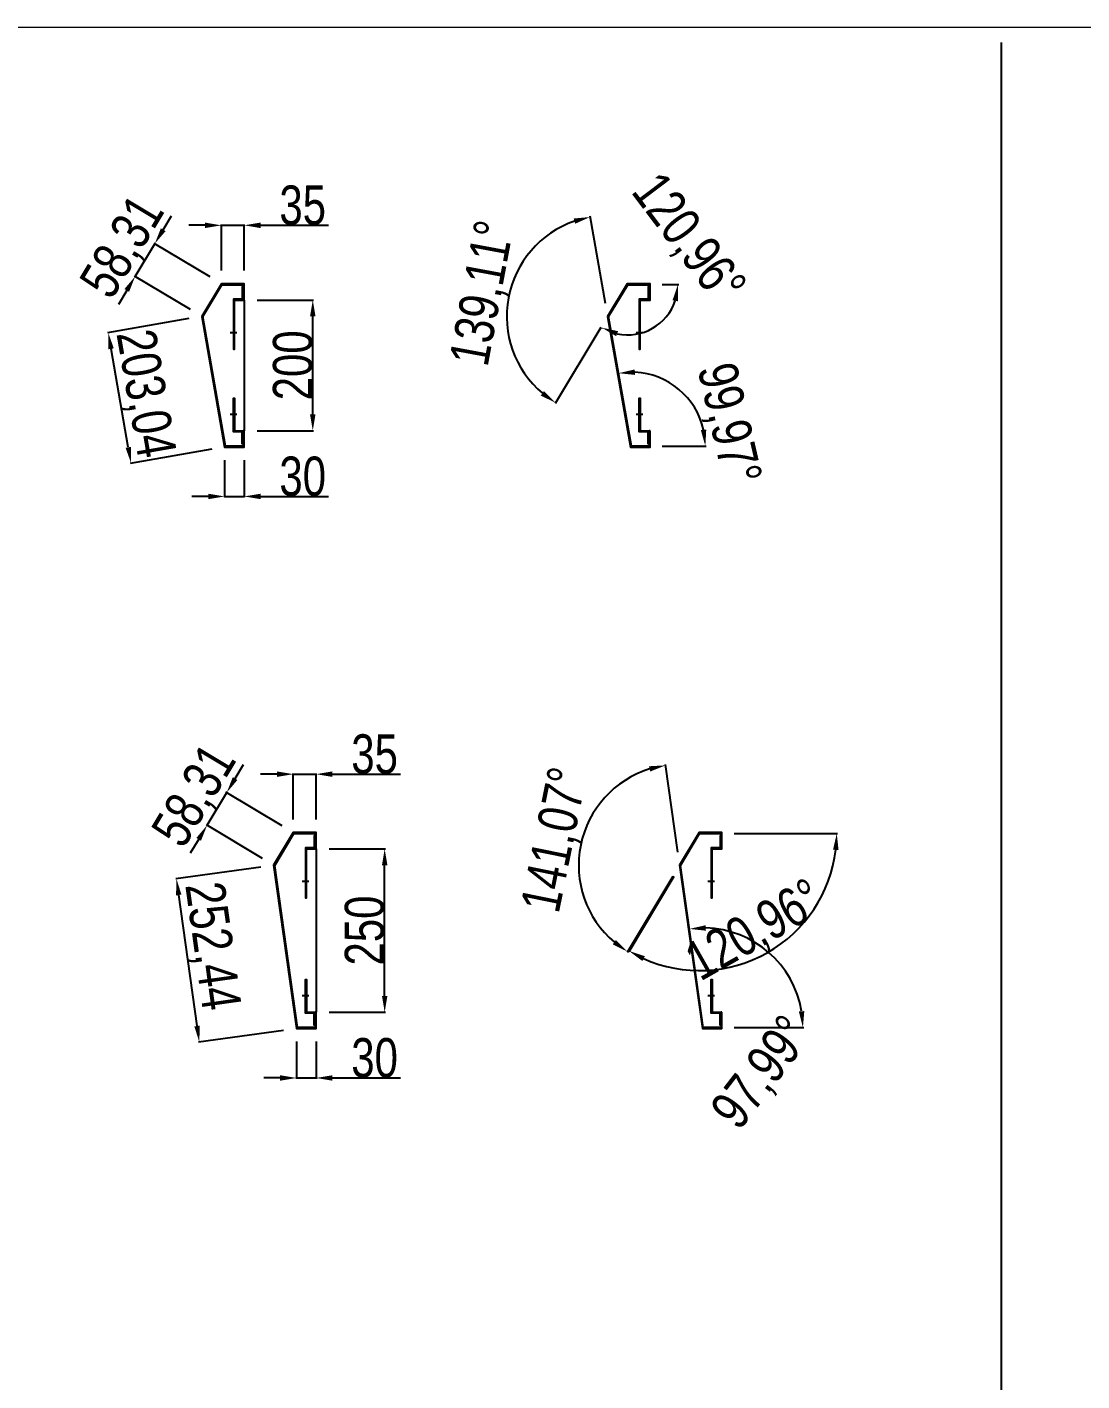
# Model space of a CAD drawing. Header units: inches. Extents: x 21 to 136330, y 8 to 58290.
# Drawn here: x 3319 to 4933, y 28134 to 30206 of the extents above; entities that cross this region are included whole.
import ezdxf
from ezdxf.enums import TextEntityAlignment as Align

# ---------------------------------------------------------------- set-up
doc = ezdxf.new("R2010")
doc.units = ezdxf.units.IN
doc.header["$MEASUREMENT"] = 0
doc.layers.add('0 TĂNG CỨNG', color=7, linetype='Continuous', lineweight=15)
doc.layers.add('@.0.DM. KÍCH THƯỚC', color=8, linetype='Continuous', transparency=0.2)
doc.layers.add('@.0.DM. KÍCH THƯỚC @ 1', color=8, linetype='Continuous', transparency=0.2)
doc.layers.add('@.0.DM. NÉT CHÍNH', color=7, linetype='Continuous')
doc.styles.add('ARIAL', font='arial.ttf')
doc.styles.add('roman', font='roman.shx', dxfattribs={"width": 0.8})
doc.styles.add('Tahoma (Input Text)', font='tahoma.ttf')
doc.dimstyles.new('Kích thước Duy Mạnh', dxfattribs={"dimtxt": 30, "dimasz": 25, "dimexe": 1.25, "dimexo": 20, "dimtad": 1, "dimdec": 1, "dimtxsty": 'roman', "dimcen": 2.5, "dimclrd": 8, "dimclre": 8, "dimclrt": 2, "dimadec": 0, "dimazin": 0, "dimtfac": 1, "dimtdec": 1, "dimtix": 1, "dimtmove": 0, "dimatfit": 3, "dimfxl": 1, "dimtfillclr": 1, "dimarcsym": 0})

# ---------------------------------------------------------------- blocks, each defined once
blk = doc.blocks.new('*D428')
at = {"layer": '@.0.DM. KÍCH THƯỚC', "color": 8, "lineweight": -2, "transparency": 16777216}
for p, q in [((3731.4, 28653), (3731.4, 28596.1)), ((3761.4, 28653), (3761.4, 28596.1))]:
    blk.add_line(p, q, dxfattribs=at)
at = {"layer": '@.0.DM. KÍCH THƯỚC', "lineweight": -2, "transparency": 16777216}
for p, q in [((3706.4, 28597.4), (3681.4, 28597.4)), ((3731.4, 28597.4), (3761.4, 28597.4)), ((3786.4, 28597.4), (3890.4, 28597.4))]:
    blk.add_line(p, q, dxfattribs=at)
at = {"layer": '@.0.DM. KÍCH THƯỚC', "transparency": 16777216}
for points in [[(3706.4, 28601.5), (3706.4, 28593.2), (3731.4, 28597.4)], [(3786.4, 28601.5), (3786.4, 28593.2), (3761.4, 28597.4)]]:
    blk.add_solid(points, dxfattribs=at)
at = {"layer": 'Defpoints', "color": 0, "transparency": 16777216}
for p in [(3731.4, 28673), (3761.4, 28673), (3761.4, 28597.4)]:
    blk.add_point(p, dxfattribs=at)
at = {"layer": '@.0.DM. KÍCH THƯỚC', "color": 2, "transparency": 16777216, "insert": (3850.9, 28628), "char_height": 60, "attachment_point": 5, "style": 'roman'}
blk.add_mtext('30', dxfattribs=at)
blk = doc.blocks.new('*D429')
at = {"layer": '@.0.DM. KÍCH THƯỚC', "color": 8, "lineweight": -2, "transparency": 16777216}
for p, q in [((3781.4, 28948), (3867.6, 28948)), ((3781.4, 28698), (3867.6, 28698))]:
    blk.add_line(p, q, dxfattribs=at)
at = {"layer": '@.0.DM. KÍCH THƯỚC', "lineweight": -2, "transparency": 16777216}
blk.add_line((3866.3, 28723), (3866.3, 28923), dxfattribs=at)
at = {"layer": '@.0.DM. KÍCH THƯỚC', "transparency": 16777216}
for points in [[(3862.2, 28923), (3870.5, 28923), (3866.3, 28948)], [(3862.2, 28723), (3870.5, 28723), (3866.3, 28698)]]:
    blk.add_solid(points, dxfattribs=at)
at = {"layer": 'Defpoints', "color": 0, "transparency": 16777216}
for p in [(3761.4, 28948), (3866.3, 28948), (3761.4, 28698)]:
    blk.add_point(p, dxfattribs=at)
at = {"layer": '@.0.DM. KÍCH THƯỚC', "color": 2, "transparency": 16777216, "insert": (3835.7, 28823), "char_height": 60, "attachment_point": 5, "rotation": 90, "style": 'roman'}
blk.add_mtext('250', dxfattribs=at)
blk = doc.blocks.new('*D430')
at = {"layer": '@.0.DM. KÍCH THƯỚC', "color": 8, "lineweight": -2, "transparency": 16777216}
for p, q in [((3676.6, 28920.2), (3546.5, 28902)), ((3711.6, 28670.2), (3581.5, 28652))]:
    blk.add_line(p, q, dxfattribs=at)
at = {"layer": '@.0.DM. KÍCH THƯỚC', "lineweight": -2, "transparency": 16777216}
blk.add_line((3579.3, 28676.9), (3551.2, 28877.4), dxfattribs=at)
at = {"layer": '@.0.DM. KÍCH THƯỚC', "transparency": 16777216}
for points in [[(3555.3, 28878), (3547.1, 28876.8), (3547.7, 28902.2)], [(3583.4, 28677.5), (3575.1, 28676.3), (3582.7, 28652.2)]]:
    blk.add_solid(points, dxfattribs=at)
at = {"layer": 'Defpoints', "color": 0, "transparency": 16777216}
for p in [(3696.4, 28923), (3547.7, 28902.2), (3731.4, 28673)]:
    blk.add_point(p, dxfattribs=at)
at = {"layer": '@.0.DM. KÍCH THƯỚC', "color": 2, "transparency": 16777216, "insert": (3598.9, 28798.7), "char_height": 60, "attachment_point": 5, "rotation": 277.9694, "style": 'roman'}
blk.add_mtext('252,44', dxfattribs=at)
blk = doc.blocks.new('*D431')
at = {"layer": '@.0.DM. KÍCH THƯỚC', "lineweight": -2, "transparency": 16777216}
for p, q in [((3637.5, 29055.5), (3650.3, 29077)), ((3594.6, 28984.1), (3624.6, 29034.1)), ((3581.7, 28962.7), (3568.9, 28941.2))]:
    blk.add_line(p, q, dxfattribs=at)
at = {"layer": '@.0.DM. KÍCH THƯỚC', "color": 8, "lineweight": -2, "transparency": 16777216}
for p, q in [((3709.3, 28983.3), (3623.5, 29034.7)), ((3679.3, 28933.3), (3593.5, 28984.7))]:
    blk.add_line(p, q, dxfattribs=at)
at = {"layer": '@.0.DM. KÍCH THƯỚC', "transparency": 16777216}
for points in [[(3633.9, 29057.7), (3641, 29053.4), (3624.6, 29034.1)], [(3578.2, 28964.8), (3585.3, 28960.5), (3594.6, 28984.1)]]:
    blk.add_solid(points, dxfattribs=at)
at = {"layer": 'Defpoints', "color": 0, "transparency": 16777216}
for p in [(3624.6, 29034.1), (3726.4, 28973), (3696.4, 28923)]:
    blk.add_point(p, dxfattribs=at)
at = {"layer": '@.0.DM. KÍCH THƯỚC', "color": 2, "transparency": 16777216, "insert": (3578.4, 29027.8), "char_height": 60, "attachment_point": 5, "rotation": 59.036, "style": 'roman'}
blk.add_mtext('58,31', dxfattribs=at)
blk = doc.blocks.new('*D432')
at = {"layer": '@.0.DM. KÍCH THƯỚC', "lineweight": -2, "transparency": 16777216}
for p, q in [((3701.4, 29062.3), (3676.4, 29062.3)), ((3726.4, 29062.3), (3761.4, 29062.3)), ((3786.4, 29062.3), (3890.4, 29062.3))]:
    blk.add_line(p, q, dxfattribs=at)
at = {"layer": '@.0.DM. KÍCH THƯỚC', "color": 8, "lineweight": -2, "transparency": 16777216}
for p, q in [((3726.4, 28993), (3726.4, 29063.5)), ((3761.4, 28993), (3761.4, 29063.5))]:
    blk.add_line(p, q, dxfattribs=at)
at = {"layer": '@.0.DM. KÍCH THƯỚC', "transparency": 16777216}
for points in [[(3701.4, 29066.5), (3701.4, 29058.1), (3726.4, 29062.3)], [(3786.4, 29066.5), (3786.4, 29058.1), (3761.4, 29062.3)]]:
    blk.add_solid(points, dxfattribs=at)
at = {"layer": 'Defpoints', "color": 0, "transparency": 16777216}
for p in [(3726.4, 29062.3), (3726.4, 28973), (3761.4, 28973)]:
    blk.add_point(p, dxfattribs=at)
at = {"layer": '@.0.DM. KÍCH THƯỚC', "color": 2, "transparency": 16777216, "insert": (3850.9, 29092.9), "char_height": 60, "attachment_point": 5, "style": 'roman'}
blk.add_mtext('35', dxfattribs=at)
blk = doc.blocks.new('*D433')
at = {"layer": '@.0.DM. KÍCH THƯỚC', "color": 8, "lineweight": -2, "transparency": 16777216}
blk.add_line((4401, 28674.5), (4507.6, 28674.5), dxfattribs=at)
at = {"layer": '@.0.DM. KÍCH THƯỚC', "lineweight": -2, "transparency": 16777216}
blk.add_arc((4353.8, 28674.5), 152.5, 9.4039, 88.5847, dxfattribs=at)
at = {"layer": '@.0.DM. KÍCH THƯỚC', "transparency": 16777216}
for points in [[(4357.8, 28822.8), (4357.4, 28831.1), (4332.6, 28825.5)], [(4508.4, 28699.7), (4500.1, 28699.1), (4506.3, 28674.5)]]:
    blk.add_solid(points, dxfattribs=at)
at = {"layer": 'Defpoints', "color": 0, "transparency": 16777216}
for p in [(4319, 28922.6), (4417.5, 28813), (4353.8, 28674.5), (4353.8, 28674.5), (4381, 28674.5)]:
    blk.add_point(p, dxfattribs=at)
at = {"layer": '@.0.DM. KÍCH THƯỚC', "color": 2, "transparency": 16777216, "insert": (4445.9, 28603.7), "char_height": 60, "attachment_point": 5, "rotation": 52.434, "style": 'roman'}
blk.add_mtext('97,99°', dxfattribs=at)
blk = doc.blocks.new('*D434')
at = {"layer": '@.0.DM. KÍCH THƯỚC', "color": 8, "lineweight": -2, "transparency": 16777216}
for p, q in [((4314.7, 28942.8), (4295.9, 29077.1)), ((4307.2, 28905.8), (4237.4, 28789.6))]:
    blk.add_line(p, q, dxfattribs=at)
at = {"layer": '@.0.DM. KÍCH THƯỚC', "lineweight": -2, "transparency": 16777216}
blk.add_arc((4317.5, 28923), 154.3, 107.2608, 229.7446, dxfattribs=at)
at = {"layer": '@.0.DM. KÍCH THƯỚC', "transparency": 16777216}
for points in [[(4270.8, 29074.4), (4272.6, 29066.3), (4296.1, 29075.8)], [(4220.2, 28808.6), (4215.3, 28801.8), (4238.1, 28790.6)]]:
    blk.add_solid(points, dxfattribs=at)
at = {"layer": 'Defpoints', "color": 0, "transparency": 16777216}
for p in [(4191.1, 29011.5), (4347.5, 28973), (4317.5, 28923), (4317.5, 28923), (4352.5, 28673)]:
    blk.add_point(p, dxfattribs=at)
at = {"layer": '@.0.DM. KÍCH THƯỚC', "color": 2, "transparency": 16777216, "insert": (4130.6, 28961), "char_height": 60, "attachment_point": 5, "rotation": 78.5027, "style": 'roman'}
blk.add_mtext('141,07°', dxfattribs=at)
blk = doc.blocks.new('*D435')
at = {"layer": '@.0.DM. KÍCH THƯỚC', "color": 8, "lineweight": -2, "transparency": 16777216}
for p, q in [((4401, 28971.5), (4559.3, 28971.5)), ((4308.7, 28905.5), (4239.7, 28790.5))]:
    blk.add_line(p, q, dxfattribs=at)
at = {"layer": '@.0.DM. KÍCH THƯỚC', "lineweight": -2, "transparency": 16777216}
blk.add_arc((4348.3, 28971.5), 209.8, 245.8679, 353.1681, dxfattribs=at)
at = {"layer": '@.0.DM. KÍCH THƯỚC', "transparency": 16777216}
for points in [[(4552.4, 28946.8), (4560.8, 28946.3), (4558.1, 28971.5)], [(4260.6, 28776.3), (4264.5, 28783.7), (4240.4, 28791.6)]]:
    blk.add_solid(points, dxfattribs=at)
at = {"layer": 'Defpoints', "color": 0, "transparency": 16777216}
for p in [(4348.3, 28971.5), (4348.3, 28971.5), (4381, 28971.5), (4319, 28922.6), (4382.4, 28764.5)]:
    blk.add_point(p, dxfattribs=at)
at = {"layer": '@.0.DM. KÍCH THƯỚC', "color": 2, "transparency": 16777216, "insert": (4433.8, 28820.5), "char_height": 60, "attachment_point": 5, "rotation": 29.518, "style": 'roman'}
blk.add_mtext('120,96°', dxfattribs=at)
blk = doc.blocks.new('*D569')
at = {"layer": '@.0.DM. KÍCH THƯỚC', "color": 8, "lineweight": -2, "transparency": 16777216}
for p, q in [((3621.4, 29543), (3621.4, 29486.1)), ((3651.4, 29543), (3651.4, 29486.1))]:
    blk.add_line(p, q, dxfattribs=at)
at = {"layer": '@.0.DM. KÍCH THƯỚC', "lineweight": -2, "transparency": 16777216}
for p, q in [((3596.4, 29487.4), (3571.4, 29487.4)), ((3621.4, 29487.4), (3651.4, 29487.4)), ((3676.4, 29487.4), (3780.4, 29487.4))]:
    blk.add_line(p, q, dxfattribs=at)
at = {"layer": '@.0.DM. KÍCH THƯỚC', "transparency": 16777216}
for points in [[(3596.4, 29491.5), (3596.4, 29483.2), (3621.4, 29487.4)], [(3676.4, 29491.5), (3676.4, 29483.2), (3651.4, 29487.4)]]:
    blk.add_solid(points, dxfattribs=at)
at = {"layer": 'Defpoints', "color": 0, "transparency": 16777216}
for p in [(3621.4, 29563), (3651.4, 29563), (3651.4, 29487.4)]:
    blk.add_point(p, dxfattribs=at)
at = {"layer": '@.0.DM. KÍCH THƯỚC', "color": 2, "transparency": 16777216, "insert": (3740.9, 29518), "char_height": 60, "attachment_point": 5, "style": 'roman'}
blk.add_mtext('30', dxfattribs=at)
blk = doc.blocks.new('*D570')
at = {"layer": '@.0.DM. KÍCH THƯỚC', "color": 8, "lineweight": -2, "transparency": 16777216}
for p, q in [((3671.4, 29788), (3757.5, 29788)), ((3671.4, 29588), (3757.5, 29588))]:
    blk.add_line(p, q, dxfattribs=at)
at = {"layer": '@.0.DM. KÍCH THƯỚC', "lineweight": -2, "transparency": 16777216}
blk.add_line((3756.3, 29613), (3756.3, 29763), dxfattribs=at)
at = {"layer": '@.0.DM. KÍCH THƯỚC', "transparency": 16777216}
for points in [[(3752.1, 29763), (3760.5, 29763), (3756.3, 29788)], [(3752.1, 29613), (3760.5, 29613), (3756.3, 29588)]]:
    blk.add_solid(points, dxfattribs=at)
at = {"layer": 'Defpoints', "color": 0, "transparency": 16777216}
for p in [(3651.4, 29788), (3756.3, 29788), (3651.4, 29588)]:
    blk.add_point(p, dxfattribs=at)
at = {"layer": '@.0.DM. KÍCH THƯỚC', "color": 2, "transparency": 16777216, "insert": (3725.7, 29688), "char_height": 60, "attachment_point": 5, "rotation": 90, "style": 'roman'}
blk.add_mtext('200', dxfattribs=at)
blk = doc.blocks.new('*D571')
at = {"layer": '@.0.DM. KÍCH THƯỚC', "color": 8, "lineweight": -2, "transparency": 16777216}
for p, q in [((3566.7, 29759.5), (3442.1, 29737.7)), ((3601.7, 29559.5), (3477.1, 29537.7))]:
    blk.add_line(p, q, dxfattribs=at)
at = {"layer": '@.0.DM. KÍCH THƯỚC', "lineweight": -2, "transparency": 16777216}
blk.add_line((3474, 29562.6), (3447.7, 29713.3), dxfattribs=at)
at = {"layer": '@.0.DM. KÍCH THƯỚC', "transparency": 16777216}
for points in [[(3451.8, 29714), (3443.6, 29712.6), (3443.4, 29737.9)], [(3478.2, 29563.3), (3469.9, 29561.8), (3478.4, 29537.9)]]:
    blk.add_solid(points, dxfattribs=at)
at = {"layer": 'Defpoints', "color": 0, "transparency": 16777216}
for p in [(3586.4, 29763), (3443.4, 29737.9), (3621.4, 29563)]:
    blk.add_point(p, dxfattribs=at)
at = {"layer": '@.0.DM. KÍCH THƯỚC', "color": 2, "transparency": 16777216, "insert": (3496.7, 29644.2), "char_height": 60, "attachment_point": 5, "rotation": 279.926, "style": 'roman'}
blk.add_mtext('203,04', dxfattribs=at)
blk = doc.blocks.new('*D572')
at = {"layer": '@.0.DM. KÍCH THƯỚC', "lineweight": -2, "transparency": 16777216}
for p, q in [((3527.4, 29895.5), (3540.3, 29917)), ((3484.5, 29824.1), (3514.5, 29874.1)), ((3471.7, 29802.6), (3458.8, 29781.2))]:
    blk.add_line(p, q, dxfattribs=at)
at = {"layer": '@.0.DM. KÍCH THƯỚC', "color": 8, "lineweight": -2, "transparency": 16777216}
for p, q in [((3599.2, 29823.3), (3513.5, 29874.7)), ((3569.2, 29773.3), (3483.5, 29824.7))]:
    blk.add_line(p, q, dxfattribs=at)
at = {"layer": '@.0.DM. KÍCH THƯỚC', "transparency": 16777216}
for points in [[(3523.8, 29897.7), (3531, 29893.4), (3514.5, 29874.1)], [(3468.1, 29804.8), (3475.2, 29800.5), (3484.5, 29824.1)]]:
    blk.add_solid(points, dxfattribs=at)
at = {"layer": 'Defpoints', "color": 0, "transparency": 16777216}
for p in [(3514.5, 29874.1), (3616.4, 29813), (3586.4, 29763)]:
    blk.add_point(p, dxfattribs=at)
at = {"layer": '@.0.DM. KÍCH THƯỚC', "color": 2, "transparency": 16777216, "insert": (3468.4, 29867.8), "char_height": 60, "attachment_point": 5, "rotation": 59.036, "style": 'roman'}
blk.add_mtext('58,31', dxfattribs=at)
blk = doc.blocks.new('*D573')
at = {"layer": '@.0.DM. KÍCH THƯỚC', "lineweight": -2, "transparency": 16777216}
for p, q in [((3591.4, 29902.3), (3566.4, 29902.3)), ((3616.4, 29902.3), (3651.4, 29902.3)), ((3676.4, 29902.3), (3780.4, 29902.3))]:
    blk.add_line(p, q, dxfattribs=at)
at = {"layer": '@.0.DM. KÍCH THƯỚC', "color": 8, "lineweight": -2, "transparency": 16777216}
for p, q in [((3616.4, 29833), (3616.4, 29903.5)), ((3651.4, 29833), (3651.4, 29903.5))]:
    blk.add_line(p, q, dxfattribs=at)
at = {"layer": '@.0.DM. KÍCH THƯỚC', "transparency": 16777216}
for points in [[(3591.4, 29906.5), (3591.4, 29898.1), (3616.4, 29902.3)], [(3676.4, 29906.5), (3676.4, 29898.1), (3651.4, 29902.3)]]:
    blk.add_solid(points, dxfattribs=at)
at = {"layer": 'Defpoints', "color": 0, "transparency": 16777216}
for p in [(3616.4, 29902.3), (3616.4, 29813), (3651.4, 29813)]:
    blk.add_point(p, dxfattribs=at)
at = {"layer": '@.0.DM. KÍCH THƯỚC', "color": 2, "transparency": 16777216, "insert": (3740.9, 29932.9), "char_height": 60, "attachment_point": 5, "style": 'roman'}
blk.add_mtext('35', dxfattribs=at)
blk = doc.blocks.new('*D574')
at = {"layer": '@.0.DM. KÍCH THƯỚC', "color": 8, "lineweight": -2, "transparency": 16777216}
blk.add_line((4290.9, 29564.5), (4358.2, 29564.5), dxfattribs=at)
at = {"layer": '@.0.DM. KÍCH THƯỚC', "lineweight": -2, "transparency": 16777216}
blk.add_arc((4243.8, 29564.5), 113.2, 12.6782, 87.2897, dxfattribs=at)
at = {"layer": '@.0.DM. KÍCH THƯỚC', "transparency": 16777216}
for points in [[(4249.4, 29673.4), (4248.9, 29681.7), (4224.2, 29676)], [(4358.4, 29589.8), (4350.1, 29588.9), (4357, 29564.5)]]:
    blk.add_solid(points, dxfattribs=at)
at = {"layer": 'Defpoints', "color": 0, "transparency": 16777216}
for p in [(4208.9, 29762.6), (4288.6, 29668.4), (4243.8, 29564.5), (4243.8, 29564.5), (4270.9, 29564.5)]:
    blk.add_point(p, dxfattribs=at)
at = {"layer": '@.0.DM. KÍCH THƯỚC', "color": 2, "transparency": 16777216, "insert": (4389.5, 29597.9), "char_height": 60, "attachment_point": 5, "rotation": 282.9199, "style": 'roman'}
blk.add_mtext('99,97°', dxfattribs=at)
blk = doc.blocks.new('*D575')
at = {"layer": '@.0.DM. KÍCH THƯỚC', "color": 8, "lineweight": -2, "transparency": 16777216}
for p, q in [((4204, 29782.7), (4180.6, 29916.2)), ((4197.1, 29745.8), (4127.4, 29629.6))]:
    blk.add_line(p, q, dxfattribs=at)
at = {"layer": '@.0.DM. KÍCH THƯỚC', "lineweight": -2, "transparency": 16777216}
blk.add_arc((4207.4, 29763), 154.3, 109.2174, 229.7446, dxfattribs=at)
at = {"layer": '@.0.DM. KÍCH THƯỚC', "transparency": 16777216}
for points in [[(4155.6, 29912.7), (4157.7, 29904.7), (4180.8, 29915)], [(4110.1, 29648.6), (4105.2, 29641.8), (4128, 29630.6)]]:
    blk.add_solid(points, dxfattribs=at)
at = {"layer": 'Defpoints', "color": 0, "transparency": 16777216}
for p in [(4079, 29848.6), (4237.4, 29813), (4207.4, 29763), (4207.4, 29763), (4242.4, 29563)]:
    blk.add_point(p, dxfattribs=at)
at = {"layer": '@.0.DM. KÍCH THƯỚC', "color": 2, "transparency": 16777216, "insert": (4019.9, 29797.8), "char_height": 60, "attachment_point": 5, "rotation": 79.481, "style": 'roman'}
blk.add_mtext('139,11°', dxfattribs=at)
blk = doc.blocks.new('*D576')
at = {"layer": '@.0.DM. KÍCH THƯỚC', "color": 8, "lineweight": -2, "transparency": 16777216}
for p, q in [((4290.9, 29811.5), (4316.3, 29811.5)), ((4198.7, 29745.5), (4198.1, 29744.6))]:
    blk.add_line(p, q, dxfattribs=at)
at = {"layer": '@.0.DM. KÍCH THƯỚC', "lineweight": -2, "transparency": 16777216}
blk.add_arc((4238.3, 29811.5), 76.8, 257.7762, 341.2598, dxfattribs=at)
at = {"layer": '@.0.DM. KÍCH THƯỚC', "transparency": 16777216}
for points in [[(4306.8, 29787.5), (4315.1, 29786.1), (4315, 29811.5)], [(4220.5, 29732.6), (4223.5, 29740.3), (4198.8, 29745.6)]]:
    blk.add_solid(points, dxfattribs=at)
at = {"layer": 'Defpoints', "color": 0, "transparency": 16777216}
for p in [(4238.3, 29811.5), (4238.3, 29811.5), (4270.9, 29811.5), (4208.9, 29762.6), (4250.7, 29735.7)]:
    blk.add_point(p, dxfattribs=at)
at = {"layer": '@.0.DM. KÍCH THƯỚC', "color": 2, "transparency": 16777216, "insert": (4328.5, 29879.7), "char_height": 60, "attachment_point": 5, "rotation": 307.0793, "style": 'roman'}
blk.add_mtext('120,96°', dxfattribs=at)
blk = doc.blocks.new('KHUNG KT1')
at = {"color": 7}
blk.add_lwpolyline([(0, 0), (7128, 0), (7128, -5040), (0, -5040)], close=True, dxfattribs=at)
at = {"color": 1, "style": 'Tahoma (Input Text)', "flags": 8}
for tag, p in [('#01', (328.9, -4851.1)), ('#03', (1514.7, -4846.3)), ('#05', (2819, -4851.1)), ('#07', (4424, -4851.1)), ('#09', (5172.9, -4851.1)), ('#02', (189.8, -4995.1)), ('#04', (1755.3, -4995.1)), ('#06', (2727.8, -4995.1)), ('#08', (4382.7, -4995.1)), ('#10', (5172.9, -4995.1))]:
    blk.add_attdef(tag, p, '', height=60, dxfattribs=at)
blk.add_attdef('#11', text='', height=60, dxfattribs=at).set_placement((6996, -4961.6), align=Align.CENTER)
at = {"layer": '0 TĂNG CỨNG', "color": 1, "style": 'ARIAL'}
blk.add_attdef('#12', (852.8, -4987.6), '', height=60, dxfattribs=at)

msp = doc.modelspace()

# ---------------------------------------------------------------- linework, layer by layer
at = {"layer": '@.0.DM. NÉT CHÍNH'}
for p, q in [((4809.7289, 30182.2946), (4809.7289, 26003.8714)), ((3651.3904, 29787.9684), (3651.3904, 29587.9676)), ((3651.3891, 29587.9676), (3649.8891, 29587.9676)), ((4272.4009, 29587.9676), (4270.9009, 29587.9676)), ((3761.4495, 28947.9795), (3761.4495, 28697.9786)), ((3761.4483, 28697.9786), (3759.9483, 28697.9786)), ((4382.46, 28697.9786), (4380.96, 28697.9786))]:
    msp.add_line(p, q, dxfattribs=at)
at = {"layer": '@.0.DM. NÉT CHÍNH', "color": 1}
for p, q in [((3640.1405, 29737.9684), (3629.9886, 29737.9684)), ((4261.1522, 29737.9684), (4251.0004, 29737.9684)), ((3640.1405, 29612.9676), (3629.9886, 29612.9676)), ((4261.1522, 29612.9676), (4251.0004, 29612.9676)), ((3750.1996, 28897.9795), (3740.0478, 28897.9795)), ((4371.2114, 28897.9795), (4361.0595, 28897.9795)), ((3750.1996, 28722.9786), (3740.0478, 28722.9786)), ((4371.2114, 28722.9786), (4361.0595, 28722.9786))]:
    msp.add_line(p, q, dxfattribs=at)
at = {"layer": '@.0.DM. NÉT CHÍNH'}
for points in [[(3649.8891, 29587.9676), (3649.8891, 29564.4676), (3622.7545, 29564.4676), (3587.9294, 29762.6186), (3617.2396, 29811.4684), (3649.8904, 29811.4684), (3649.8904, 29787.9684), (3651.3904, 29787.9684), (3651.3904, 29812.9684), (3616.3904, 29812.9684), (3586.3899, 29762.9682), (3621.3891, 29562.9676), (3651.3891, 29562.9676), (3651.3891, 29587.9676)], [(4270.9009, 29587.9676), (4270.9009, 29564.4676), (4243.7663, 29564.4676), (4208.9412, 29762.6186), (4238.2514, 29811.4684), (4270.9021, 29811.4684), (4270.9021, 29787.9684), (4272.4021, 29787.9684), (4272.4021, 29812.9684), (4237.4021, 29812.9684), (4207.4017, 29762.9682), (4242.4009, 29562.9676), (4272.4009, 29562.9676), (4272.4009, 29587.9676)], [(3759.9483, 28697.9786), (3759.9483, 28674.4786), (3732.8137, 28674.4786), (3697.9886, 28922.6296), (3727.2988, 28971.4795), (3759.9495, 28971.4795), (3759.9495, 28947.9795), (3761.4495, 28947.9795), (3761.4495, 28972.9795), (3726.4495, 28972.9795), (3696.4491, 28922.9792), (3731.4483, 28672.9786), (3761.4483, 28672.9786), (3761.4483, 28697.9786)], [(4380.96, 28697.9786), (4380.96, 28674.4786), (4353.8254, 28674.4786), (4319.0004, 28922.6296), (4348.3106, 28971.4795), (4380.9613, 28971.4795), (4380.9613, 28947.9795), (4382.4613, 28947.9795), (4382.4613, 28972.9795), (4347.4613, 28972.9795), (4317.4608, 28922.9792), (4352.46, 28672.9786), (4382.46, 28672.9786), (4382.46, 28697.9786)]]:
    msp.add_lwpolyline(points, dxfattribs=at)
for points in [[(3649.8891, 29787.9684), (3649.8891, 29807.9684), (3648.3891, 29807.9684), (3648.3891, 29789.4684), (3634.8891, 29789.4684), (3634.8891, 29712.9684), (3636.3891, 29712.9684), (3636.3891, 29787.9684)], [(4270.9009, 29787.9684), (4270.9009, 29807.9684), (4269.4009, 29807.9684), (4269.4009, 29789.4684), (4255.9009, 29789.4684), (4255.9009, 29712.9684), (4257.4009, 29712.9684), (4257.4009, 29787.9684)], [(3649.8891, 29587.9676), (3649.8891, 29567.9676), (3648.3891, 29567.9676), (3648.3891, 29586.4676), (3634.8891, 29586.4676), (3634.8891, 29637.9676), (3636.3891, 29637.9676), (3636.3891, 29587.9676)], [(4270.9009, 29587.9676), (4270.9009, 29567.9676), (4269.4009, 29567.9676), (4269.4009, 29586.4676), (4255.9009, 29586.4676), (4255.9009, 29637.9676), (4257.4009, 29637.9676), (4257.4009, 29587.9676)], [(3759.9483, 28947.9795), (3759.9483, 28967.9795), (3758.4483, 28967.9795), (3758.4483, 28949.4795), (3744.9483, 28949.4795), (3744.9483, 28872.9795), (3746.4483, 28872.9795), (3746.4483, 28947.9795)], [(4380.96, 28947.9795), (4380.96, 28967.9795), (4379.46, 28967.9795), (4379.46, 28949.4795), (4365.96, 28949.4795), (4365.96, 28872.9795), (4367.46, 28872.9795), (4367.46, 28947.9795)], [(3759.9483, 28697.9786), (3759.9483, 28677.9786), (3758.4483, 28677.9786), (3758.4483, 28696.4786), (3744.9483, 28696.4786), (3744.9483, 28747.9786), (3746.4483, 28747.9786), (3746.4483, 28697.9786)], [(4380.96, 28697.9786), (4380.96, 28677.9786), (4379.46, 28677.9786), (4379.46, 28696.4786), (4365.96, 28696.4786), (4365.96, 28747.9786), (4367.46, 28747.9786), (4367.46, 28697.9786)]]:
    msp.add_lwpolyline(points, close=True, dxfattribs=at)

# ---------------------------------------------------------------- block references
at = {"layer": '0 TĂNG CỨNG', "color": 1, "xscale": 0.8792977987369557, "yscale": 0.8792977987369557, "zscale": 0.8792977987369557}
msp.add_blockref('KHUNG KT1', (1675.9116, 30205.7146), dxfattribs=at)

# ---------------------------------------------------------------- dimensions: what is measured, and where the dimension line sits
at = {"layer": '@.0.DM. KÍCH THƯỚC @ 1'}
for base, line1, line2, picture, middle in [((4250.7345, 29735.714), ((4238.2514, 29811.4684), (4270.9021, 29811.4684)), ((4208.9412, 29762.6186), (4238.2514, 29811.4684)), '*D576', (4299.5035, 29857.7583)), ((4288.6458, 29668.4034), ((4243.7663, 29564.4676), (4208.9412, 29762.6186)), ((4270.9009, 29564.4676), (4243.7663, 29564.4676)), '*D574', (4354.1115, 29589.7804)), ((4417.4838, 28813.0457), ((4353.8254, 28674.4786), (4319.0004, 28922.6296)), ((4380.96, 28674.4786), (4353.8254, 28674.4786)), '*D433', (4474.697, 28581.5093))]:
    dim = msp.add_angular_dim_2l(base=base, line1=line1, line2=line2, dimstyle='Kích thước Duy Mạnh', override={"dimscale": 1, "dimtxt": 60, "dimdec": 2, "dimclrd": 256, "dimadec": 2, "dimtdec": 2, "dimtix": 1, "dimtofl": 1, "dimtmove": 0, "dimatfit": 3}, dxfattribs=at)
    dim.commit()
    dim.dimension.update_dxf_attribs({"geometry": picture, "text_midpoint": middle, "dimtype": 130})
for p1, p2, picture, middle in [((3586.3899, 29762.9682), (3616.3904, 29812.9684), '*D572', (3468.3678, 29867.7825)), ((3696.4491, 28922.9792), (3726.4495, 28972.9795), '*D431', (3578.427, 29027.7935))]:
    dim = msp.add_aligned_dim(p1=p1, p2=p2, distance=118.7904, dimstyle='Kích thước Duy Mạnh', override={"dimscale": 1, "dimtxt": 60, "dimdec": 2, "dimclrd": 256, "dimadec": 2, "dimtdec": 2, "dimtix": 1, "dimtofl": 1, "dimtmove": 0, "dimatfit": 3}, dxfattribs=at)
    dim.commit()
    dim.dimension.update_dxf_attribs({"geometry": picture, "text_midpoint": middle})
for base, p1, p2, angle, picture, middle, dimtype in [((3616.3904, 29902.2845), (3651.3904, 29812.9684), (3616.3904, 29812.9684), 180, '*D573', (3740.8725, 29902.2845), 129), ((3756.2894, 29787.9684), (3651.3891, 29587.9676), (3651.3904, 29787.9684), 90, '*D570', (3756.2894, 29687.968), 128), ((3443.3569, 29737.938), (3621.3891, 29562.9676), (3586.3899, 29762.9682), 99.9259916, '*D571', (3460.8565, 29637.9378), 129), ((3651.3891, 29487.3506), (3621.3891, 29562.9676), (3651.3891, 29562.9676), 180, '*D569', (3740.8712, 29487.3506), 128), ((3726.4495, 29062.2955), (3761.4495, 28972.9795), (3726.4495, 28972.9795), 180, '*D432', (3850.9317, 29062.2955), 129), ((3866.3485, 28947.9795), (3761.4483, 28697.9786), (3761.4495, 28947.9795), 90, '*D429', (3866.3485, 28822.979), 128), ((3547.7267, 28902.1586), (3731.4483, 28672.9786), (3696.4491, 28922.9792), 97.9694094, '*D430', (3562.9148, 28793.6689), 129), ((3761.4483, 28597.3617), (3731.4483, 28672.9786), (3761.4483, 28672.9786), 180, '*D428', (3850.9304, 28597.3617), 128)]:
    dim = msp.add_linear_dim(base=base, p1=p1, p2=p2, angle=angle, dimstyle='Kích thước Duy Mạnh', override={"dimscale": 1, "dimtxt": 60, "dimdec": 2, "dimclrd": 256, "dimadec": 2, "dimtdec": 2, "dimtix": 1, "dimtofl": 1, "dimtmove": 0, "dimatfit": 3}, dxfattribs=at)
    dim.commit()
    dim.dimension.update_dxf_attribs({"geometry": picture, "text_midpoint": middle, "dimtype": dimtype})
for base, line1, line2, picture, middle in [((4079.0096, 29848.608), ((4207.4017, 29762.9682), (4242.4009, 29562.9676)), ((4237.4021, 29812.9684), (4207.4017, 29762.9682)), '*D575', (4019.9336, 29797.7776)), ((4191.0515, 29011.5196), ((4317.4608, 28922.9792), (4352.46, 28672.9786)), ((4347.4613, 28972.9795), (4317.4608, 28922.9792)), '*D434', (4130.6144, 28960.9843)), ((4382.4203, 28764.4829), ((4348.3106, 28971.4795), (4380.9613, 28971.4795)), ((4319.0004, 28922.6296), (4348.3106, 28971.4795)), '*D435', (4433.7683, 28820.5441))]:
    dim = msp.add_angular_dim_2l(base=base, line1=line1, line2=line2, dimstyle='Kích thước Duy Mạnh', override={"dimscale": 1, "dimtxt": 60, "dimdec": 2, "dimclrd": 256, "dimadec": 2, "dimtdec": 2, "dimtix": 1, "dimtofl": 1, "dimtmove": 0, "dimatfit": 3}, dxfattribs=at)
    dim.commit()
    dim.dimension.update_dxf_attribs({"geometry": picture, "text_midpoint": middle})

doc.saveas('drawing.dxf')
